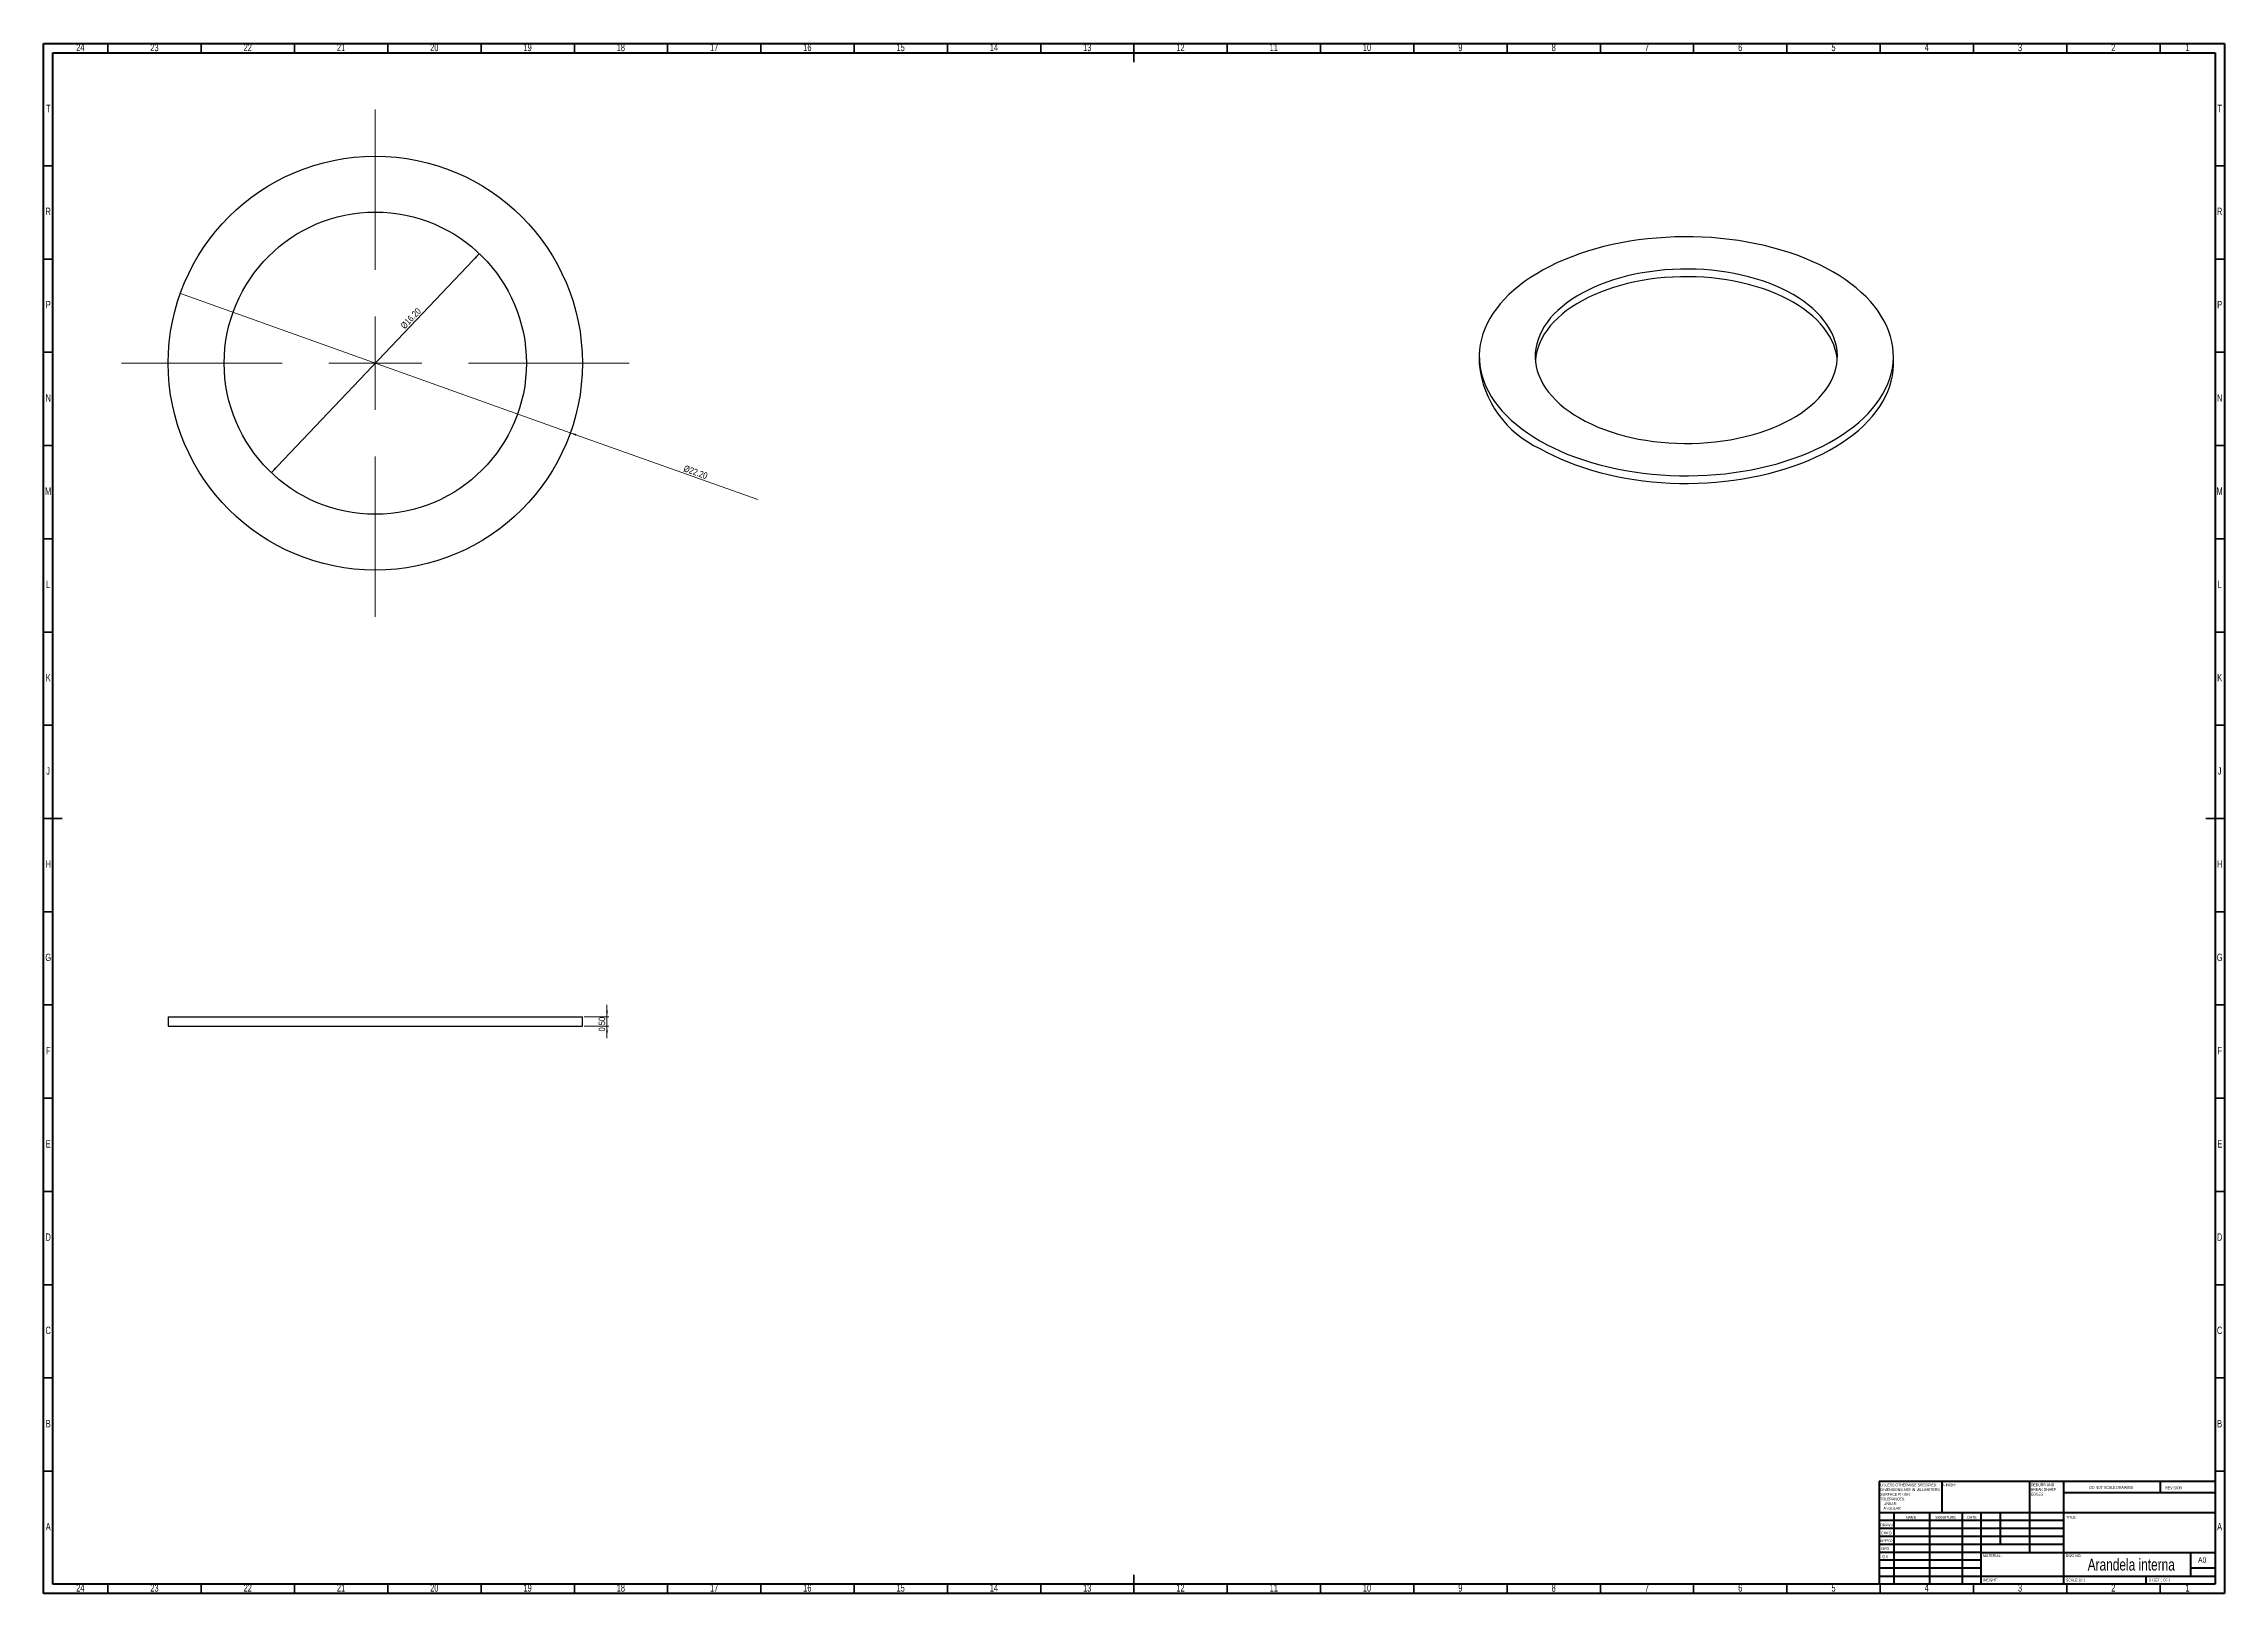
# Model space of a CAD drawing. Header units: millimetres. Extents: x 15 to 1184, y 5 to 836.
import ezdxf

# ---------------------------------------------------------------- set-up
doc = ezdxf.new("R2010")
doc.units = ezdxf.units.MM
doc.styles.add('SLDTEXTSTYLE0', font='TXT', dxfattribs={"width": 0.75})
doc.styles.add('SLDTEXTSTYLE1', font='TXT', dxfattribs={"width": 0.686449})
doc.styles.add('SLDTEXTSTYLE2', font='TXT', dxfattribs={"width": 0.6875})
doc.dimstyles.new('SLDDIMSTYLE0', dxfattribs={"dimtxt": 3.5, "dimasz": 3.302, "dimexe": 0, "dimexo": 0.0625, "dimgap": 0.875, "dimtad": 1, "dimlfac": 0.1, "dimrnd": 1e-09, "dimzin": 4, "dimdsep": 46, "dimtxsty": 'SLDTEXTSTYLE0', "dimblk1": 'NONE', "dimsah": 1, "dimcen": 0, "dimadec": 0, "dimazin": 1, "dimtfac": 1, "dimtmove": 0, "dimatfit": 3, "dimldrblk": 'NONE', "dimfxl": 0, "dimfrac": 2, "dimtolj": 1, "dimtzin": 12, "dimarcsym": 0})
doc.dimstyles.new('SLDDIMSTYLE1', dxfattribs={"dimtxt": 3.5, "dimasz": 3.302, "dimexe": 0, "dimexo": 0.0625, "dimgap": 0.875, "dimtad": 1, "dimlfac": 0.1, "dimrnd": 1e-09, "dimzin": 4, "dimdsep": 46, "dimtxsty": 'SLDTEXTSTYLE0', "dimsah": 1, "dimcen": 0, "dimadec": 0, "dimazin": 1, "dimtfac": 1, "dimtmove": 0, "dimatfit": 3, "dimfxl": 0, "dimfrac": 2, "dimtolj": 1, "dimtzin": 12, "dimarcsym": 0})
doc.dimstyles.new('SLDDIMSTYLE2', dxfattribs={"dimtxt": 3.5, "dimasz": 3.302, "dimexe": 0, "dimexo": 0.0625, "dimgap": 0.875, "dimtad": 1, "dimlfac": 0.1, "dimrnd": 1e-09, "dimzin": 0, "dimdsep": 46, "dimtxsty": 'SLDTEXTSTYLE0', "dimsah": 1, "dimcen": 0.09, "dimadec": 0, "dimazin": 0, "dimtfac": 1, "dimtmove": 0, "dimatfit": 0, "dimfxl": 0, "dimfrac": 2, "dimtolj": 1, "dimtzin": 12, "dimarcsym": 0})

# ---------------------------------------------------------------- blocks, each defined once
blk = doc.blocks.new('SW_NOTE_0')
at = {"color": 0, "linetype": 'Continuous', "lineweight": 0, "char_height": 1.5, "attachment_point": 1, "style": 'SLDTEXTSTYLE0'}
for s, insert in [('UNLESS OTHERWISE SPECIFIED:', (0, 1.9)), ('TOLERANCES:', (0, -5.6)), ('DIMENSIONS ARE IN MILLIMETERS', (0, -0.6)), ('SURFACE FINISH:', (0, -3.1)), ('ANGULAR:', (1.7, -10.6)), ('LINEAR:', (1.7, -8.1))]:
    blk.add_mtext(s, dxfattribs=dict(at, insert=insert))
blk = doc.blocks.new('SW_NOTE_1')
at = {"color": 0, "linetype": 'Continuous', "lineweight": 0, "char_height": 1.5, "attachment_point": 1, "style": 'SLDTEXTSTYLE0'}
for s, insert in [('DEBURR AND', (0, 1.9)), ('BREAK SHARP', (0, -0.6)), ('EDGES', (0, -3.1))]:
    blk.add_mtext(s, dxfattribs=dict(at, insert=insert))
blk = doc.blocks.new('_D')
at = {"color": 7, "linetype": 'Continuous', "lineweight": 18}
for q in [(88.3, 702), (397.8, 591.5)]:
    blk.add_line((297.3, 627.3), q, dxfattribs=at)
blk.add_solid([(297.3, 627.3), (300.3, 625.7), (300.6, 626.7)], dxfattribs=at)
at = {"color": 7, "linetype": 'Continuous', "lineweight": 18, "insert": (358.9, 610.1), "char_height": 3.5, "attachment_point": 1, "rotation": 340.3462, "style": 'SLDTEXTSTYLE0'}
blk.add_mtext('%%c22.20', dxfattribs=at)
blk = doc.blocks.new('_None')
blk = doc.blocks.new('_D_1')
at = {"color": 7, "linetype": 'Continuous', "lineweight": 18}
blk.add_line((248.6, 723.4), (137, 605.9), dxfattribs=at)
for points in [[(248.6, 723.4), (246, 721.3), (246.7, 720.6)], [(137, 605.9), (139.7, 608), (138.9, 608.7)]]:
    blk.add_solid(points, dxfattribs=at)
at = {"color": 7, "linetype": 'Continuous', "lineweight": 18, "insert": (206, 685.1), "char_height": 3.5, "attachment_point": 1, "rotation": 46.4688, "style": 'SLDTEXTSTYLE0'}
blk.add_mtext('%%c16.20', dxfattribs=at)
blk = doc.blocks.new('SW_CENTERMARKSYMBOL_0')
at = {"color": 0, "linetype": 'Continuous', "lineweight": 0}
for p, q in [((0, 50), (0, 136)), ((0, 0), (0, 25)), ((-50, 0), (-136, 0)), ((0, 0), (-25, 0)), ((0, 0), (0, -25)), ((0, 0), (25, 0)), ((50, 0), (136, 0)), ((0, -50), (0, -136))]:
    blk.add_line(p, q, dxfattribs=at)
blk = doc.blocks.new('_D_2')
at = {"color": 7, "linetype": 'Continuous', "lineweight": 18}
for p, q in [((317, 314.1), (317, 320.5)), ((304.8, 314.1), (318, 314.1)), ((304.8, 309.1), (318, 309.1)), ((317, 309.1), (317, 314.1)), ((317, 309.1), (317, 302.8))]:
    blk.add_line(p, q, dxfattribs=at)
for points in [[(317, 314.1), (317.5, 317.4), (316.5, 317.4)], [(317, 309.1), (316.5, 305.8), (317.5, 305.8)]]:
    blk.add_solid(points, dxfattribs=at)
at = {"color": 7, "linetype": 'Continuous', "lineweight": 18, "insert": (312.5, 306.3), "char_height": 3.5, "attachment_point": 1, "rotation": 90, "style": 'SLDTEXTSTYLE0'}
blk.add_mtext('0.50', dxfattribs=at)

msp = doc.modelspace()

# ---------------------------------------------------------------- linework, layer by layer
at = {"color": 7, "linetype": 'Continuous', "lineweight": 70}
for p, q in [((15, 5), (15, 836)), ((15, 836), (1184, 836)), ((20, 10), (20, 831)), ((20, 831), (1179, 831)), ((1179, 831), (1179, 10)), ((1184, 836), (1184, 5)), ((1184, 5), (15, 5)), ((1179, 10), (20, 10))]:
    msp.add_line(p, q, dxfattribs=at)
at = {"color": 7, "linetype": 'Continuous', "lineweight": 35}
for p, q in [((49.5, 831), (49.5, 836)), ((99.5, 831), (99.5, 836)), ((149.5, 831), (149.5, 836)), ((199.5, 831), (199.5, 836)), ((249.5, 831), (249.5, 836)), ((299.5, 831), (299.5, 836)), ((349.5, 831), (349.5, 836)), ((399.5, 831), (399.5, 836)), ((449.5, 831), (449.5, 836)), ((499.5, 831), (499.5, 836)), ((549.5, 831), (549.5, 836)), ((599.5, 836), (599.5, 826)), ((599.5, 831), (599.5, 836)), ((649.5, 831), (649.5, 836)), ((699.5, 831), (699.5, 836)), ((749.5, 831), (749.5, 836)), ((799.5, 831), (799.5, 836)), ((849.5, 831), (849.5, 836)), ((899.5, 831), (899.5, 836)), ((949.5, 831), (949.5, 836)), ((999.5, 831), (999.5, 836)), ((1049.5, 831), (1049.5, 836)), ((1099.5, 831), (1099.5, 836)), ((1149.5, 831), (1149.5, 836)), ((20, 770.5), (15, 770.5)), ((1179, 770.5), (1184, 770.5)), ((20, 720.5), (15, 720.5)), ((1179, 720.5), (1184, 720.5)), ((20, 670.5), (15, 670.5)), ((1179, 670.5), (1184, 670.5)), ((20, 620.5), (15, 620.5)), ((1179, 620.5), (1184, 620.5)), ((20, 570.5), (15, 570.5)), ((1179, 570.5), (1184, 570.5)), ((20, 520.5), (15, 520.5)), ((1179, 520.5), (1184, 520.5)), ((20, 470.5), (15, 470.5)), ((1179, 470.5), (1184, 470.5)), ((15, 420.5), (25, 420.5)), ((20, 420.5), (15, 420.5)), ((1184, 420.5), (1174, 420.5)), ((1179, 420.5), (1184, 420.5)), ((20, 370.5), (15, 370.5)), ((1179, 370.5), (1184, 370.5)), ((20, 320.5), (15, 320.5)), ((1179, 320.5), (1184, 320.5)), ((20, 270.5), (15, 270.5)), ((1179, 270.5), (1184, 270.5)), ((20, 220.5), (15, 220.5)), ((1179, 220.5), (1184, 220.5)), ((20, 170.5), (15, 170.5)), ((1179, 170.5), (1184, 170.5)), ((20, 120.5), (15, 120.5)), ((1179, 120.5), (1184, 120.5)), ((20, 70.5), (15, 70.5)), ((1179, 70.5), (1184, 70.5)), ((599.5, 5), (599.5, 15)), ((49.5, 10), (49.5, 5)), ((99.5, 10), (99.5, 5)), ((149.5, 10), (149.5, 5)), ((199.5, 10), (199.5, 5)), ((249.5, 10), (249.5, 5)), ((299.5, 10), (299.5, 5)), ((349.5, 10), (349.5, 5)), ((399.5, 10), (399.5, 5)), ((449.5, 10), (449.5, 5)), ((499.5, 10), (499.5, 5)), ((549.5, 10), (549.5, 5)), ((599.5, 10), (599.5, 5)), ((649.5, 10), (649.5, 5)), ((699.5, 10), (699.5, 5)), ((749.5, 10), (749.5, 5)), ((799.5, 10), (799.5, 5)), ((849.5, 10), (849.5, 5)), ((899.5, 10), (899.5, 5)), ((949.5, 10), (949.5, 5)), ((999.5, 10), (999.5, 5)), ((1049.5, 10), (1049.5, 5)), ((1099.5, 10), (1099.5, 5)), ((1149.5, 10), (1149.5, 5))]:
    msp.add_line(p, q, dxfattribs=at)
at = {"color": 7, "linetype": 'Continuous', "lineweight": 25}
for p, q in [((784.562, 668.34), (784.562, 664.257)), ((1006.562, 664.257), (1006.562, 668.34)), ((81.809, 314.123), (81.809, 309.123)), ((81.809, 314.123), (192.809, 314.123)), ((81.809, 309.123), (192.809, 309.123)), ((192.809, 314.123), (303.809, 314.123)), ((192.809, 309.123), (303.809, 309.123)), ((303.809, 309.123), (303.809, 314.123))]:
    msp.add_line(p, q, dxfattribs=at)
at = {"color": 7, "linetype": 'Continuous', "lineweight": 50}
for p, q in [((999, 65.25), (1179, 65.25)), ((999, 65.25), (999, 10)), ((1032.8, 48.25), (1032.8, 65.25)), ((1079.6, 65.25), (1079.6, 27)), ((1097.8, 65.25), (1097.8, 10)), ((1179, 58.875), (1097.8, 58.875)), ((1149.8, 58.875), (1149.8, 65.25)), ((1179, 48.25), (999, 48.25)), ((1006.8, 48.25), (1006.8, 10)), ((1025.991, 48.25), (1025.991, 10)), ((1043.399, 48.25), (1043.399, 10)), ((1053.6, 10), (1053.6, 48.25)), ((1064, 31.25), (1064, 48.25)), ((1097.8, 44), (999, 44)), ((1097.8, 39.75), (999, 39.75)), ((1097.8, 35.5), (999, 35.5)), ((1097.8, 31.25), (999, 31.25)), ((1053.6, 27), (999, 27)), ((1053.6, 27), (1179, 27)), ((1166, 14.25), (1166, 27)), ((1053.6, 22.75), (999, 22.75)), ((1053.6, 18.5), (999, 18.5)), ((999, 14.25), (1179, 14.25)), ((1142, 10), (1142, 14.25)), ((1179, 18.5), (1166, 18.5))]:
    msp.add_line(p, q, dxfattribs=at)
at = {"color": 7, "linetype": 'Continuous', "lineweight": 25, "flags": 128}
for points in [[(817.073, 623.029), (820.622, 621.069), (824.317, 619.202), (828.152, 617.431), (832.119, 615.759), (836.21, 614.191), (840.417, 612.728), (844.732, 611.374), (849.146, 610.132), (853.652, 609.004), (858.239, 607.992), (862.9, 607.098), (867.624, 606.324), (872.404, 605.671), (877.228, 605.141), (882.088, 604.735), (886.975, 604.453), (891.879, 604.296), (896.79, 604.265), (901.698, 604.359), (906.594, 604.578), (911.469, 604.922), (916.313, 605.391), (921.116, 605.982), (925.869, 606.696), (930.563, 607.53), (935.188, 608.483), (939.735, 609.554), (944.196, 610.739), (948.562, 612.037), (952.825, 613.446), (956.975, 614.962), (961.005, 616.582), (964.906, 618.304), (968.672, 620.124), (972.295, 622.038), (975.768, 624.043), (979.083, 626.134), (982.236, 628.308), (985.218, 630.561), (988.025, 632.887), (990.651, 635.283), (993.091, 637.743), (995.34, 640.264), (997.394, 642.839), (999.248, 645.464), (1000.899, 648.134), (1002.344, 650.844), (1003.58, 653.588), (1004.605, 656.36), (1005.416, 659.157), (1006.012, 661.971), (1006.392, 664.797), (1006.555, 667.631), (1006.501, 670.466), (1006.229, 673.297), (1005.741, 676.118), (1005.037, 678.924), (1004.119, 681.709), (1002.989, 684.468), (1001.648, 687.195), (1000.099, 689.886), (998.346, 692.534), (996.391, 695.135), (994.24, 697.683), (991.895, 700.174), (989.361, 702.603), (986.644, 704.965), (983.748, 707.255), (980.68, 709.469), (977.446, 711.602), (974.051, 713.65), (970.502, 715.61), (966.807, 717.478), (962.972, 719.249), (959.005, 720.92), (954.914, 722.489), (950.707, 723.952), (946.392, 725.305), (941.977, 726.547), (937.472, 727.676), (932.884, 728.688), (928.224, 729.582), (923.499, 730.356), (918.72, 731.009), (913.896, 731.539), (909.035, 731.945), (904.148, 732.227), (899.245, 732.383), (894.334, 732.415), (889.426, 732.321), (884.529, 732.101), (879.654, 731.757), (874.811, 731.289), (870.008, 730.698), (865.255, 729.984), (860.561, 729.15), (855.936, 728.196), (851.388, 727.126), (846.927, 725.94), (842.561, 724.642), (838.299, 723.234), (834.149, 721.718), (830.119, 720.097), (826.217, 718.376), (822.451, 716.556), (818.829, 714.642), (815.356, 712.637), (812.04, 710.546), (808.888, 708.371), (805.906, 706.119), (803.099, 703.793), (800.473, 701.397), (798.033, 698.936), (795.784, 696.416), (793.73, 693.841), (791.876, 691.215), (790.225, 688.545), (788.779, 685.836), (787.543, 683.092), (786.519, 680.319), (785.708, 677.523), (785.111, 674.709), (784.732, 671.882), (784.569, 669.049), (784.623, 666.214), (784.894, 663.383), (785.383, 660.562), (786.086, 657.756), (787.004, 654.971), (788.135, 652.212), (789.476, 649.484), (791.025, 646.794), (792.778, 644.146), (794.732, 641.545), (796.884, 638.996), (799.229, 636.505), (801.763, 634.076), (804.48, 631.715), (807.375, 629.425), (810.443, 627.211), (813.678, 625.078), (817.073, 623.029)], [(838.286, 635.275), (841.311, 633.617), (844.479, 632.051), (847.783, 630.581), (851.213, 629.211), (854.761, 627.945), (858.417, 626.786), (862.172, 625.737), (866.015, 624.801), (869.937, 623.981), (873.927, 623.278), (877.974, 622.695), (882.067, 622.233), (886.197, 621.893), (890.351, 621.676), (894.519, 621.583), (898.69, 621.614), (902.852, 621.769), (906.995, 622.048), (911.108, 622.449), (915.18, 622.972), (919.2, 623.615), (923.157, 624.377), (927.04, 625.255), (930.841, 626.248), (934.547, 627.352), (938.151, 628.565), (941.641, 629.883), (945.009, 631.304), (948.246, 632.822), (951.344, 634.435), (954.293, 636.138), (957.087, 637.926), (959.717, 639.794), (962.178, 641.739), (964.462, 643.754), (966.563, 645.834), (968.476, 647.974), (970.195, 650.168), (971.716, 652.41), (973.036, 654.694), (974.15, 657.014), (975.056, 659.365), (975.751, 661.739), (976.233, 664.131), (976.501, 666.534), (976.555, 668.942), (976.394, 671.348), (976.019, 673.746), (975.43, 676.13), (974.629, 678.493), (973.619, 680.829), (972.402, 683.133), (970.981, 685.397), (969.36, 687.615), (967.543, 689.783), (965.535, 691.894), (963.342, 693.942), (960.969, 695.922), (958.423, 697.829), (955.71, 699.658), (952.837, 701.404), (949.813, 703.063), (946.645, 704.629), (943.341, 706.099), (939.911, 707.469), (936.363, 708.735), (932.706, 709.894), (928.952, 710.942), (925.108, 711.878), (921.187, 712.699), (917.197, 713.401), (913.15, 713.984), (909.056, 714.447), (904.927, 714.786), (900.773, 715.003), (896.605, 715.096), (892.434, 715.065), (888.271, 714.91), (884.128, 714.632), (880.015, 714.231), (875.944, 713.708), (871.924, 713.065), (867.967, 712.303), (864.083, 711.425), (860.283, 710.432), (856.576, 709.328), (852.973, 708.115), (849.483, 706.796), (846.114, 705.376), (842.877, 703.857), (839.78, 702.245), (836.83, 700.542), (834.037, 698.754), (831.406, 696.885), (828.946, 694.941), (826.662, 692.926), (824.561, 690.846), (822.648, 688.706), (820.929, 686.512), (819.407, 684.27), (818.088, 681.986), (816.973, 679.665), (816.068, 677.315), (815.373, 674.94), (814.891, 672.548), (814.622, 670.145), (814.569, 667.738), (814.73, 665.332), (815.105, 662.933), (815.694, 660.55), (816.494, 658.186), (817.505, 655.85), (818.722, 653.547), (820.143, 651.283), (821.764, 649.064), (823.581, 646.897), (825.588, 644.786), (827.781, 642.738), (830.154, 640.757), (832.701, 638.85), (835.414, 637.021), (838.286, 635.275)], [(976.485, 666.298), (976.394, 667.265), (976.019, 669.663), (975.43, 672.047), (974.629, 674.411), (973.619, 676.747), (972.402, 679.05), (970.981, 681.314), (969.36, 683.533), (967.543, 685.7), (965.535, 687.811), (963.342, 689.859), (960.969, 691.839), (958.423, 693.747), (955.71, 695.576), (952.837, 697.322), (949.813, 698.98), (946.645, 700.546), (943.341, 702.016), (939.911, 703.386), (936.363, 704.652), (932.706, 705.811), (928.952, 706.86), (925.108, 707.795), (921.187, 708.616), (917.197, 709.319), (913.15, 709.902), (909.056, 710.364), (904.927, 710.704), (900.773, 710.921), (896.605, 711.013), (892.434, 710.982), (888.271, 710.828), (884.128, 710.549), (880.015, 710.148), (875.944, 709.625), (871.924, 708.982), (867.967, 708.22), (864.083, 707.342), (860.283, 706.349), (856.576, 705.245), (852.973, 704.032), (849.483, 702.714), (846.114, 701.293), (842.877, 699.775), (839.78, 698.162), (836.83, 696.459), (834.037, 694.671), (831.406, 692.802), (828.946, 690.858), (826.662, 688.843), (824.561, 686.763), (822.648, 684.623), (820.929, 682.429), (819.407, 680.187), (818.088, 677.903), (816.973, 675.582), (816.068, 673.232), (815.373, 670.858), (814.891, 668.466), (814.639, 666.298)], [(817.073, 618.946), (820.622, 616.987), (824.317, 615.119), (828.152, 613.348), (832.119, 611.676), (836.21, 610.108), (840.417, 608.645), (844.732, 607.292), (849.146, 606.049), (853.652, 604.921), (858.239, 603.909), (862.9, 603.015), (867.624, 602.241), (872.404, 601.588), (877.228, 601.058), (882.088, 600.652), (886.975, 600.37), (891.879, 600.213), (896.79, 600.182), (901.698, 600.276), (906.594, 600.495), (911.469, 600.84), (916.313, 601.308), (921.116, 601.899), (925.869, 602.613), (930.563, 603.447), (935.188, 604.4), (939.735, 605.471), (944.196, 606.656), (948.562, 607.955), (952.825, 609.363), (956.975, 610.879), (961.005, 612.5), (964.906, 614.221), (968.672, 616.041), (972.295, 617.955), (975.768, 619.96), (979.083, 622.051), (982.236, 624.225), (985.218, 626.478), (988.025, 628.804), (990.651, 631.2), (993.091, 633.66), (995.34, 636.181), (997.394, 638.756), (999.248, 641.381), (1000.899, 644.052), (1002.344, 646.761), (1003.58, 649.505), (1004.605, 652.278), (1005.416, 655.074), (1006.012, 657.888), (1006.392, 660.715), (1006.555, 663.548), (1006.562, 664.257)]]:
    msp.add_lwpolyline(points, dxfattribs=at)
at = {"color": 7, "linetype": 'Continuous', "lineweight": 25}
for radius in [111, 81]:
    msp.add_circle((192.809, 664.649), radius, dxfattribs=at)
msp.add_arc((840.065, 669.762), 55.775, 185.66447, 245.655671, dxfattribs=at)

# ---------------------------------------------------------------- block references
at = {"color": 7, "linetype": 'Continuous', "lineweight": 0}
for name, p in [('SW_CENTERMARKSYMBOL_0', (192.809, 664.649)), ('SW_NOTE_0', (999.594, 61.987)), ('SW_NOTE_1', (1080.309, 62.069))]:
    msp.add_blockref(name, p, dxfattribs=at)

# ---------------------------------------------------------------- texts
for s, insert, char_height, attachment_point, style in [('24', (34.67, 835.92), 3.9688, 2, 'SLDTEXTSTYLE0'), ('23', (74.42, 835.92), 3.9688, 2, 'SLDTEXTSTYLE0'), ('22', (124.42, 835.92), 3.9688, 2, 'SLDTEXTSTYLE0'), ('21', (174.42, 835.92), 3.9688, 2, 'SLDTEXTSTYLE0'), ('20', (224.42, 835.92), 3.9688, 2, 'SLDTEXTSTYLE0'), ('19', (274.42, 835.92), 3.9688, 2, 'SLDTEXTSTYLE0'), ('18', (324.42, 835.92), 3.9688, 2, 'SLDTEXTSTYLE0'), ('17', (374.42, 835.92), 3.9688, 2, 'SLDTEXTSTYLE0'), ('16', (424.42, 835.92), 3.9688, 2, 'SLDTEXTSTYLE0'), ('15', (474.42, 835.92), 3.9688, 2, 'SLDTEXTSTYLE0'), ('14', (524.42, 835.92), 3.9688, 2, 'SLDTEXTSTYLE0'), ('13', (574.42, 835.92), 3.9688, 2, 'SLDTEXTSTYLE0'), ('12', (624.42, 835.92), 3.9688, 2, 'SLDTEXTSTYLE0'), ('11', (674.42, 835.92), 3.9688, 2, 'SLDTEXTSTYLE0'), ('10', (724.42, 835.92), 3.9688, 2, 'SLDTEXTSTYLE0'), ('9', (774.46, 835.92), 3.969, 2, 'SLDTEXTSTYLE0'), ('8', (824.46, 835.92), 3.969, 2, 'SLDTEXTSTYLE0'), ('7', (874.46, 835.92), 3.969, 2, 'SLDTEXTSTYLE0'), ('6', (924.46, 835.92), 3.969, 2, 'SLDTEXTSTYLE0'), ('5', (974.46, 835.92), 3.969, 2, 'SLDTEXTSTYLE0'), ('4', (1024.46, 835.92), 3.969, 2, 'SLDTEXTSTYLE0'), ('3', (1074.46, 835.92), 3.969, 2, 'SLDTEXTSTYLE0'), ('2', (1124.46, 835.92), 3.969, 2, 'SLDTEXTSTYLE0'), ('1', (1164.21, 835.92), 3.969, 2, 'SLDTEXTSTYLE0'), ('T', (17.55, 803.17), 3.969, 2, 'SLDTEXTSTYLE0'), ('T', (1181.55, 803.17), 3.969, 2, 'SLDTEXTSTYLE0'), ('R', (17.444, 748.017), 3.969, 2, 'SLDTEXTSTYLE0'), ('R', (1181.444, 748.017), 3.969, 2, 'SLDTEXTSTYLE0'), ('P', (17.485, 698.017), 3.969, 2, 'SLDTEXTSTYLE0'), ('P', (1181.485, 698.017), 3.969, 2, 'SLDTEXTSTYLE0'), ('N', (17.464, 648.017), 3.969, 2, 'SLDTEXTSTYLE0'), ('N', (1181.464, 648.017), 3.969, 2, 'SLDTEXTSTYLE0'), ('M', (17.424, 598.017), 3.969, 2, 'SLDTEXTSTYLE0'), ('M', (1181.424, 598.017), 3.969, 2, 'SLDTEXTSTYLE0'), ('L', (17.455, 548.017), 3.969, 2, 'SLDTEXTSTYLE0'), ('L', (1181.455, 548.017), 3.969, 2, 'SLDTEXTSTYLE0'), ('K', (17.489, 498.017), 3.969, 2, 'SLDTEXTSTYLE0'), ('K', (1181.489, 498.017), 3.969, 2, 'SLDTEXTSTYLE0'), ('J', (17.403, 448.017), 3.969, 2, 'SLDTEXTSTYLE0'), ('J', (1181.403, 448.017), 3.969, 2, 'SLDTEXTSTYLE0'), ('H', (17.49, 398.017), 3.969, 2, 'SLDTEXTSTYLE0'), ('H', (1181.49, 398.017), 3.969, 2, 'SLDTEXTSTYLE0'), ('G', (17.487, 348.017), 3.969, 2, 'SLDTEXTSTYLE0'), ('G', (1181.487, 348.017), 3.969, 2, 'SLDTEXTSTYLE0'), ('F', (17.458, 298.017), 3.969, 2, 'SLDTEXTSTYLE0'), ('F', (1181.458, 298.017), 3.969, 2, 'SLDTEXTSTYLE0'), ('E', (17.508, 248.017), 3.969, 2, 'SLDTEXTSTYLE0'), ('E', (1181.508, 248.017), 3.969, 2, 'SLDTEXTSTYLE0'), ('D', (17.453, 198.017), 3.969, 2, 'SLDTEXTSTYLE0'), ('D', (1181.453, 198.017), 3.969, 2, 'SLDTEXTSTYLE0'), ('C', (17.459, 148.017), 3.969, 2, 'SLDTEXTSTYLE0'), ('C', (1181.459, 148.017), 3.969, 2, 'SLDTEXTSTYLE0'), ('B', (17.471, 98.017), 3.969, 2, 'SLDTEXTSTYLE0'), ('B', (1181.471, 98.017), 3.969, 2, 'SLDTEXTSTYLE0'), ('FINISH:', (1033.371, 63.919), 1.5, 1, 'SLDTEXTSTYLE0'), ('DO NOT SCALE DRAWING', (1111.615, 62.533), 1.5, 1, 'SLDTEXTSTYLE0'), ('REVISION', (1152.328, 62.335), 1.5, 1, 'SLDTEXTSTYLE0'), ('A', (17.464, 42.767), 3.969, 2, 'SLDTEXTSTYLE0'), ('DRAWN', (999.643, 42.385), 1.5, 1, 'SLDTEXTSTYLE1'), ("CHK'D", (999.939, 38.162), 1.5, 1, 'SLDTEXTSTYLE0'), ('NAME', (1013.322, 46.501), 1.5, 1, 'SLDTEXTSTYLE0'), ('SIGNATURE', (1029.034, 46.562), 1.5, 1, 'SLDTEXTSTYLE0'), ('DATE', (1046.215, 46.576), 1.5, 1, 'SLDTEXTSTYLE0'), ('TITLE:', (1099.09, 46.576), 1.5, 1, 'SLDTEXTSTYLE0'), ('A', (1181.464, 42.767), 3.969, 2, 'SLDTEXTSTYLE0'), ("APPV'D", (999.402, 34.066), 1.5, 1, 'SLDTEXTSTYLE0'), ('MFG', (1000.124, 29.716), 1.5, 1, 'SLDTEXTSTYLE0'), ('Q.A', (1000.509, 25.505), 1.5, 1, 'SLDTEXTSTYLE0'), ('MATERIAL:', (1054.646, 25.986), 1.5, 1, 'SLDTEXTSTYLE0'), ('DWG NO.', (1098.953, 25.986), 1.5, 1, 'SLDTEXTSTYLE0'), ('Arandela interna', (1134.083, 23.607), 6.35, 2, 'SLDTEXTSTYLE0'), ('A0', (1169.871, 24.406), 2.9104, 1, 'SLDTEXTSTYLE0'), ('WEIGHT:', (1054.618, 12.949), 1.4986, 1, 'SLDTEXTSTYLE0'), ('SCALE:10:1', (1099.074, 12.9), 1.5, 1, 'SLDTEXTSTYLE0'), ('SHEET 1 OF 1', (1143.478, 12.9), 1.5, 1, 'SLDTEXTSTYLE2'), ('24', (34.67, 9.92), 3.9688, 2, 'SLDTEXTSTYLE0'), ('23', (74.42, 9.92), 3.9688, 2, 'SLDTEXTSTYLE0'), ('22', (124.42, 9.92), 3.9688, 2, 'SLDTEXTSTYLE0'), ('21', (174.42, 9.92), 3.9688, 2, 'SLDTEXTSTYLE0'), ('20', (224.42, 9.92), 3.9688, 2, 'SLDTEXTSTYLE0'), ('19', (274.42, 9.92), 3.9688, 2, 'SLDTEXTSTYLE0'), ('18', (324.42, 9.92), 3.9688, 2, 'SLDTEXTSTYLE0'), ('17', (374.42, 9.92), 3.9688, 2, 'SLDTEXTSTYLE0'), ('16', (424.42, 9.92), 3.9688, 2, 'SLDTEXTSTYLE0'), ('15', (474.42, 9.92), 3.9688, 2, 'SLDTEXTSTYLE0'), ('14', (524.42, 9.92), 3.9688, 2, 'SLDTEXTSTYLE0'), ('13', (574.42, 9.92), 3.9688, 2, 'SLDTEXTSTYLE0'), ('12', (624.42, 9.92), 3.9688, 2, 'SLDTEXTSTYLE0'), ('11', (674.42, 9.92), 3.9688, 2, 'SLDTEXTSTYLE0'), ('10', (724.42, 9.92), 3.9688, 2, 'SLDTEXTSTYLE0'), ('9', (774.46, 9.92), 3.969, 2, 'SLDTEXTSTYLE0'), ('8', (824.46, 9.92), 3.969, 2, 'SLDTEXTSTYLE0'), ('7', (874.46, 9.92), 3.969, 2, 'SLDTEXTSTYLE0'), ('6', (924.46, 9.92), 3.969, 2, 'SLDTEXTSTYLE0'), ('5', (974.46, 9.92), 3.969, 2, 'SLDTEXTSTYLE0'), ('4', (1024.46, 9.92), 3.969, 2, 'SLDTEXTSTYLE0'), ('3', (1074.46, 9.92), 3.969, 2, 'SLDTEXTSTYLE0'), ('2', (1124.46, 9.92), 3.969, 2, 'SLDTEXTSTYLE0'), ('1', (1164.21, 9.92), 3.969, 2, 'SLDTEXTSTYLE0')]:
    msp.add_mtext(s, dxfattribs=dict(at, insert=insert, char_height=char_height, attachment_point=attachment_point, style=style))

# ---------------------------------------------------------------- dimensions: what is measured, and where the dimension line sits
at = {"color": 7, "linetype": 'Continuous', "lineweight": 18}
for p1, p2, dimstyle, picture, middle in [((248.598, 723.374), (137.021, 605.924), 'SLDDIMSTYLE1', '_D_1', (224.153, 697.642)), ((88.276, 701.982), (297.343, 627.315), 'SLDDIMSTYLE0', '_D', (377.571, 598.663))]:
    dim = msp.add_diameter_dim_2p(p1=p1, p2=p2, dimstyle=dimstyle, dxfattribs=at)
    dim.commit()
    dim.dimension.update_dxf_attribs({"geometry": picture, "text_midpoint": middle, "dimtype": 163})
dim = msp.add_linear_dim(base=(317.007, 314.123), p1=(303.809, 309.123), p2=(303.809, 314.123), angle=90, dimstyle='SLDDIMSTYLE2', dxfattribs=at)
dim.commit()
dim.dimension.update_dxf_attribs({"geometry": '_D_2', "text_midpoint": (317.007, 310.826), "dimtype": 160})

doc.saveas('drawing.dxf')
